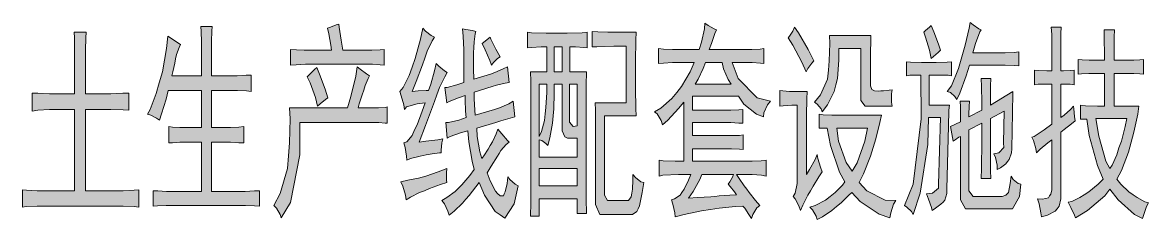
# Model space of a CAD drawing. Header units: millimetres. Extents: x 0 to 829, y 0 to 586.
# Drawn here: x 791.56 to 808.27, y 82.27 to 85.2 of the extents above; entities that cross this region are included whole.
import ezdxf

# ---------------------------------------------------------------- set-up
doc = ezdxf.new("R2010")
doc.units = ezdxf.units.MM

msp = doc.modelspace()

# ---------------------------------------------------------------- hatches: boundary and pattern name
h = msp.add_hatch(color=0)
h.dxf.hatch_style = 2
h.paths.add_polyline_path([(805.786778, 85.09), (805.765611, 85.061778), (805.702111, 84.888917), (805.663306, 84.751333), (806.072528, 84.751333), (806.139556, 84.751333), (806.273611, 84.754861), (806.344167, 84.761917), (806.344167, 84.553778), (806.273611, 84.560833), (806.139556, 84.567889), (806.072528, 84.567889), (805.610389, 84.567889), (805.564528, 84.409139), (805.469278, 84.151611), (805.423417, 84.056361), (805.395194, 84.098694), (805.328167, 84.158667), (805.282306, 84.176306), (805.342278, 84.260972), (805.448111, 84.5185), (805.4975, 84.687833), (805.546889, 84.860694), (805.606861, 85.114694), (805.620972, 85.199361), (805.666833, 85.164083), (805.7515, 85.107639)])
h = msp.add_hatch(color=0)
h.dxf.hatch_style = 2
h.paths.add_polyline_path([(792.335361, 84.141028), (792.335361, 84.67725), (792.335361, 84.786611), (792.331833, 84.973583), (792.328306, 85.054722), (792.504694, 85.054722), (792.501167, 84.973583), (792.497639, 84.786611), (792.497639, 84.67725), (792.497639, 84.141028), (792.776333, 84.141028), (792.871583, 84.141028), (793.0515, 84.148083), (793.139694, 84.151611), (793.139694, 83.897611), (793.055028, 83.904667), (792.875111, 83.908194), (792.776333, 83.908194), (792.497639, 83.908194), (792.497639, 82.701694), (792.966833, 82.701694), (793.055028, 82.701694), (793.217306, 82.70875), (793.287861, 82.715806), (793.287861, 82.458278), (793.217306, 82.465333), (793.055028, 82.472389), (792.966833, 82.472389), (791.87675, 82.472389), (791.777972, 82.472389), (791.619222, 82.465333), (791.562778, 82.458278), (791.562778, 82.715806), (791.62275, 82.70875), (791.7815, 82.701694), (791.87675, 82.701694), (792.335361, 82.701694), (792.335361, 83.908194), (792.053139, 83.908194), (791.961417, 83.908194), (791.788556, 83.897611), (791.707417, 83.8835), (791.707417, 84.151611), (791.788556, 84.148083), (791.961417, 84.141028), (792.053139, 84.141028)])
h = msp.add_hatch(color=0)
h.dxf.hatch_style = 2
h.paths.add_polyline_path([(793.90875, 84.871278), (793.887583, 84.828944), (793.848778, 84.723111), (793.834667, 84.659611), (793.820556, 84.596111), (793.792333, 84.469111), (793.778222, 84.409139), (794.215667, 84.409139), (794.215667, 84.836), (794.215667, 84.913611), (794.212139, 85.065306), (794.208611, 85.139389), (794.377944, 85.139389), (794.370889, 85.072361), (794.367361, 84.920667), (794.367361, 84.836), (794.367361, 84.409139), (794.691917, 84.409139), (794.748361, 84.409139), (794.882417, 84.416194), (794.952972, 84.419722), (794.952972, 84.176306), (794.885944, 84.183361), (794.751889, 84.190417), (794.691917, 84.190417), (794.367361, 84.190417), (794.367361, 83.640083), (794.596667, 83.640083), (794.646056, 83.640083), (794.769528, 83.647139), (794.843611, 83.654194), (794.843611, 83.410778), (794.773056, 83.414306), (794.649583, 83.421361), (794.596667, 83.421361), (794.367361, 83.421361), (794.367361, 82.691111), (794.808333, 82.691111), (794.864778, 82.691111), (795.002361, 82.698167), (795.076444, 82.701694), (795.076444, 82.472389), (795.005889, 82.475917), (794.868306, 82.482972), (794.808333, 82.482972), (793.753528, 82.482972), (793.693556, 82.482972), (793.566556, 82.475917), (793.499528, 82.472389), (793.499528, 82.701694), (793.570083, 82.698167), (793.697083, 82.691111), (793.753528, 82.691111), (794.215667, 82.691111), (794.215667, 83.421361), (793.944028, 83.421361), (793.894639, 83.421361), (793.788806, 83.414306), (793.732361, 83.410778), (793.732361, 83.654194), (793.788806, 83.647139), (793.894639, 83.640083), (793.944028, 83.640083), (794.215667, 83.640083), (794.215667, 84.190417), (793.725306, 84.190417), (793.693556, 84.059889), (793.626528, 83.841167), (793.594778, 83.749444), (793.552444, 83.781194), (793.467778, 83.823528), (793.418389, 83.837639), (793.457194, 83.908194), (793.545389, 84.144556), (793.59125, 84.303306), (793.637111, 84.465583), (793.700611, 84.811306), (793.71825, 84.99475)])
h = msp.add_hatch(color=0)
h.dxf.hatch_style = 2
h.paths.add_polyline_path([(796.254722, 85.174667), (796.261778, 85.132333), (796.29, 84.938306), (796.314694, 84.786611), (796.678056, 84.786611), (796.745083, 84.786611), (796.868556, 84.793667), (796.928528, 84.797194), (796.928528, 84.567889), (796.868556, 84.571417), (796.755667, 84.578472), (796.699222, 84.578472), (795.817278, 84.578472), (795.760833, 84.578472), (795.62325, 84.571417), (795.538583, 84.567889), (795.538583, 84.797194), (795.626778, 84.793667), (795.739667, 84.786611), (795.764361, 84.786611), (796.145361, 84.786611), (796.134778, 84.864222), (796.106556, 85.030028), (796.085389, 85.114694), (796.13125, 85.132333), (796.215917, 85.164083)])
h = msp.add_hatch(color=0)
h.dxf.hatch_style = 2
h.paths.add_polyline_path([(797.672889, 84.980639), (797.637611, 84.927722), (797.567056, 84.7725), (797.531778, 84.670194), (797.4965, 84.571417), (797.40125, 84.324472), (797.344806, 84.176306), (797.433, 84.183361), (797.552944, 84.190417), (797.584694, 84.190417), (797.619972, 84.282139), (797.676417, 84.483222), (797.701111, 84.592583), (797.739917, 84.55025), (797.821056, 84.483222), (797.863389, 84.458528), (797.828111, 84.395028), (797.7505, 84.23275), (797.711694, 84.126917), (797.676417, 84.024611), (797.542361, 83.671833), (797.447111, 83.421361), (797.545889, 83.435472), (797.722278, 83.456639), (797.796361, 83.47075), (797.785778, 83.410778), (797.775194, 83.304944), (797.775194, 83.262611), (797.7505, 83.262611), (797.637611, 83.2485), (797.549417, 83.234389), (797.461222, 83.21675), (797.320111, 83.177944), (797.263667, 83.15325), (797.260139, 83.213222), (797.238972, 83.34375), (797.221333, 83.410778), (797.263667, 83.428417), (797.344806, 83.523667), (797.380083, 83.604806), (797.418889, 83.682417), (797.492972, 83.8835), (797.535306, 84.006972), (797.415361, 83.992861), (797.260139, 83.947), (797.228389, 83.908194), (797.217806, 83.975222), (797.182528, 84.109278), (797.161361, 84.176306), (797.21075, 84.23275), (797.298944, 84.412667), (797.344806, 84.536139), (797.387139, 84.663139), (797.468278, 84.952417), (797.503556, 85.114694), (797.542361, 85.072361), (797.627028, 85.005333)])
h = msp.add_hatch(color=0)
h.dxf.hatch_style = 2
h.paths.add_polyline_path([(798.110333, 84.701944), (798.110333, 84.793667), (798.09975, 84.99475), (798.089167, 85.104111), (798.138556, 85.097056), (798.237333, 85.079417), (798.286722, 85.065306), (798.276139, 85.030028), (798.262028, 84.910083), (798.2585, 84.828944), (798.254972, 84.747806), (798.254972, 84.511444), (798.2585, 84.35975), (798.505444, 84.433833), (798.568944, 84.458528), (798.692417, 84.511444), (798.755917, 84.543194), (798.784139, 84.310361), (798.720639, 84.299778), (798.593639, 84.268028), (798.530139, 84.250389), (798.265556, 84.165722), (798.265556, 84.066944), (798.272611, 83.897611), (798.279667, 83.823528), (798.565417, 83.908194), (798.6395, 83.932889), (798.777083, 83.992861), (798.844111, 84.031667), (798.865278, 83.798833), (798.79825, 83.781194), (798.660667, 83.738861), (798.586583, 83.714167), (798.300833, 83.6295), (798.307889, 83.506028), (798.346694, 83.28025), (798.374917, 83.177944), (798.406667, 83.220278), (798.470167, 83.319056), (798.501917, 83.371972), (798.533667, 83.428417), (798.590111, 83.548361), (798.614806, 83.615389), (798.67125, 83.544833), (798.755917, 83.446056), (798.784139, 83.421361), (798.738278, 83.386083), (798.660667, 83.301417), (798.635972, 83.255556), (798.60775, 83.213222), (798.516028, 83.068583), (798.456056, 82.969806), (798.498389, 82.849861), (798.579528, 82.694639), (798.611278, 82.659361), (798.646556, 82.627611), (798.695944, 82.624083), (798.710056, 82.655833), (798.724167, 82.684056), (798.752389, 82.811056), (798.762972, 82.909833), (798.794722, 82.8675), (798.872333, 82.800472), (798.914667, 82.775778), (798.854694, 82.507667), (798.717111, 82.292472), (798.646556, 82.341861), (798.572472, 82.394778), (798.41725, 82.634667), (798.339639, 82.825167), (798.286722, 82.758139), (798.187944, 82.631139), (798.138556, 82.574694), (798.089167, 82.51825), (797.965694, 82.398306), (797.891611, 82.338333), (797.873972, 82.398306), (797.821056, 82.507667), (797.78225, 82.557056), (797.856333, 82.599389), (797.979806, 82.691111), (798.032722, 82.7405), (798.082111, 82.789889), (798.198528, 82.927472), (798.265556, 83.019194), (798.233806, 83.142667), (798.184417, 83.428417), (798.170306, 83.590694), (798.060944, 83.562472), (797.905722, 83.506028), (797.863389, 83.481333), (797.842222, 83.714167), (797.884556, 83.714167), (798.03625, 83.749444), (798.142083, 83.78825), (798.135028, 83.8835), (798.127972, 84.049306), (798.127972, 84.116333), (798.029194, 84.081056), (797.891611, 84.024611), (797.856333, 84.006972), (797.828111, 84.236278), (797.863389, 84.236278), (798.0045, 84.275083), (798.110333, 84.310361)])
h = msp.add_hatch(color=0)
h.paths.add_polyline_path([(799.341528, 84.469111), (799.341528, 84.836), (799.256861, 84.836), (799.112222, 84.828944), (799.055778, 84.821889), (799.055778, 85.054722), (799.11575, 85.047667), (799.330944, 85.040611), (799.486167, 85.040611), (799.641389, 85.040611), (799.867167, 85.047667), (799.937722, 85.054722), (799.937722, 84.821889), (799.891861, 84.828944), (799.764861, 84.836), (799.683722, 84.836), (799.683722, 84.469111), (799.930667, 84.469111), (799.927139, 84.268028), (799.923611, 83.749444), (799.923611, 83.435472), (799.923611, 83.117972), (799.927139, 82.58175), (799.930667, 82.363028), (799.793083, 82.363028), (799.793083, 82.58175), (799.228639, 82.58175), (799.228639, 82.324222), (799.098111, 82.324222), (799.101639, 82.521778), (799.105167, 83.079167), (799.105167, 83.446056), (799.105167, 83.816472), (799.101639, 84.328), (799.098111, 84.469111)])
h.paths.add_polyline_path([(799.228639, 83.202639), (799.793083, 83.202639), (799.793083, 83.481333), (799.648444, 83.481333), (799.606111, 83.5025), (799.567306, 83.590694), (799.567306, 83.664778), (799.567306, 84.285667), (799.450889, 84.285667), (799.450889, 84.151611), (799.443833, 83.91525), (799.43325, 83.812944), (799.426194, 83.707111), (799.387389, 83.488389), (799.355639, 83.371972), (799.327417, 83.403722), (799.267444, 83.446056), (799.228639, 83.456639)])
h.paths.add_polyline_path([(799.793083, 82.775778), (799.793083, 83.033306), (799.228639, 83.033306), (799.228639, 82.775778)])
h.paths.add_polyline_path([(799.676667, 83.798833), (799.676667, 83.721222), (799.733111, 83.654194), (799.793083, 83.664778), (799.793083, 84.285667), (799.676667, 84.285667)])
h.paths.add_polyline_path([(799.228639, 83.506028), (799.263917, 83.580111), (799.30625, 83.745917), (799.316833, 83.841167), (799.327417, 83.936417), (799.341528, 84.158667), (799.341528, 84.285667), (799.228639, 84.285667)])
h.paths.add_polyline_path([(799.567306, 84.469111), (799.567306, 84.836), (799.450889, 84.836), (799.450889, 84.469111)])
h = msp.add_hatch(color=0)
h.dxf.hatch_style = 2
h.paths.add_polyline_path([(800.011806, 85.065306), (800.1, 85.061778), (800.244639, 85.054722), (800.304611, 85.054722), (800.664444, 85.054722), (800.660917, 84.938306), (800.657389, 84.620806), (800.657389, 84.419722), (800.657389, 84.225694), (800.660917, 83.922306), (800.664444, 83.812944), (800.19525, 83.812944), (800.19525, 82.715806), (800.19525, 82.634667), (800.241111, 82.557056), (800.2905, 82.557056), (800.523333, 82.557056), (800.555083, 82.557056), (800.590361, 82.609972), (800.600944, 82.666417), (800.611528, 82.722861), (800.618583, 82.860444), (800.618583, 82.945111), (800.657389, 82.89925), (800.735, 82.83575), (800.780861, 82.825167), (800.756167, 82.673472), (800.713833, 82.475917), (800.696194, 82.433583), (800.678556, 82.39125), (800.611528, 82.348917), (800.562139, 82.348917), (800.19525, 82.348917), (800.128222, 82.348917), (800.064722, 82.497083), (800.064722, 82.641722), (800.064722, 83.615389), (800.064722, 83.703583), (800.061194, 83.897611), (800.057667, 84.006972), (800.516278, 84.006972), (800.516278, 84.846583), (800.332833, 84.846583), (800.082361, 84.839528), (800.011806, 84.836)])
h = msp.add_hatch(color=0)
h.paths.add_polyline_path([(801.860361, 85.09), (801.835667, 85.037083), (801.78275, 84.888917), (801.751, 84.797194), (802.315444, 84.797194), (802.382472, 84.797194), (802.505944, 84.80425), (802.562389, 84.811306), (802.562389, 84.592583), (802.509472, 84.596111), (802.386, 84.603167), (802.315444, 84.603167), (802.089667, 84.603167), (802.181389, 84.366806), (802.463611, 84.081056), (802.657639, 84.031667), (802.615306, 83.975222), (802.562389, 83.858806), (802.555333, 83.798833), (802.453028, 83.837639), (802.266056, 83.989333), (802.184917, 84.10575), (801.504056, 84.10575), (801.504056, 83.897611), (802.008528, 83.897611), (802.072028, 83.897611), (802.191972, 83.904667), (802.248417, 83.908194), (802.248417, 83.703583), (802.191972, 83.707111), (802.072028, 83.714167), (802.008528, 83.714167), (801.504056, 83.714167), (801.504056, 83.520139), (802.022639, 83.520139), (802.082611, 83.520139), (802.199028, 83.523667), (802.255472, 83.530722), (802.255472, 83.312), (802.199028, 83.319056), (802.082611, 83.322583), (802.022639, 83.322583), (801.504056, 83.322583), (801.504056, 83.142667), (802.3225, 83.142667), (802.386, 83.142667), (802.520056, 83.146194), (802.594139, 83.15325), (802.594139, 82.920417), (802.523583, 82.934528), (802.389528, 82.945111), (802.3225, 82.945111), (802.153167, 82.945111), (802.1955, 82.885139), (802.269583, 82.775778), (802.308389, 82.726389), (802.343667, 82.677), (802.438917, 82.557056), (802.498889, 82.482972), (802.456556, 82.447694), (802.396583, 82.348917), (802.375417, 82.288944), (802.340139, 82.348917), (802.280167, 82.440639), (802.248417, 82.472389), (802.139056, 82.465333), (801.899167, 82.440639), (801.768639, 82.423), (801.634583, 82.405361), (801.377056, 82.348917), (801.246528, 82.313639), (801.239472, 82.373611), (801.21125, 82.500611), (801.190083, 82.567639), (801.235944, 82.58175), (801.317083, 82.634667), (801.345306, 82.677), (801.377056, 82.722861), (801.440556, 82.856917), (801.475833, 82.945111), (801.295917, 82.945111), (801.063083, 82.934528), (801.006639, 82.920417), (801.006639, 83.15325), (801.066611, 83.146194), (801.246528, 83.142667), (801.373528, 83.142667), (801.373528, 84.017556), (801.295917, 83.922306), (801.137167, 83.749444), (801.059556, 83.678889), (801.034861, 83.745917), (800.978417, 83.841167), (800.939611, 83.872917), (801.031333, 83.925833), (801.193611, 84.070472), (801.267694, 84.158667), (801.33825, 84.246861), (801.468778, 84.469111), (801.525222, 84.603167), (801.271222, 84.603167), (801.207722, 84.603167), (801.073667, 84.596111), (800.999583, 84.592583), (800.999583, 84.811306), (801.073667, 84.80425), (801.207722, 84.797194), (801.271222, 84.797194), (801.599306, 84.797194), (801.634583, 84.906556), (801.680444, 85.104111), (801.6875, 85.188778), (801.736889, 85.157028), (801.825083, 85.107639)])
h.paths.add_polyline_path([(801.444083, 82.592333), (801.578139, 82.599389), (801.772167, 82.609972), (801.832139, 82.617028), (801.895639, 82.624083), (802.054389, 82.634667), (802.153167, 82.641722), (802.124944, 82.684056), (802.061444, 82.765194), (802.029694, 82.800472), (802.054389, 82.832222), (802.096722, 82.902778), (802.110833, 82.945111), (801.641639, 82.945111), (801.609889, 82.8675), (801.511111, 82.691111)])
h.paths.add_polyline_path([(802.075556, 84.285667), (802.029694, 84.352694), (801.962667, 84.511444), (801.9415, 84.603167), (801.694556, 84.603167), (801.659278, 84.5185), (801.585194, 84.35975), (801.539333, 84.285667)])
h = msp.add_hatch(color=0)
h.dxf.hatch_style = 2
h.paths.add_polyline_path([(803.017472, 85.128806), (803.073917, 85.047667), (803.218556, 84.797194), (803.303222, 84.627861), (803.271472, 84.596111), (803.215028, 84.5185), (803.186806, 84.469111), (803.123306, 84.610222), (802.992778, 84.860694), (802.922222, 84.970056), (802.943389, 84.99475), (802.992778, 85.072361)])
h = msp.add_hatch(color=0)
h.dxf.hatch_style = 2
h.paths.add_polyline_path([(805.042417, 85.1535), (805.081222, 85.061778), (805.151778, 84.878333), (805.18, 84.786611), (805.14825, 84.754861), (805.077694, 84.694889), (805.042417, 84.663139), (805.017722, 84.786611), (804.961278, 84.980639), (804.933056, 85.054722), (804.961278, 85.079417), (805.017722, 85.128806)])
h = msp.add_hatch(color=0)
h.dxf.hatch_style = 2
h.paths.add_polyline_path([(807.155556, 83.957583), (807.159083, 83.91525), (807.169667, 83.805889), (807.176722, 83.738861), (807.123806, 83.696528), (807.017972, 83.611861), (806.965056, 83.569528), (806.965056, 82.655833), (806.968583, 82.58175), (806.943889, 82.472389), (806.912139, 82.433583), (806.883917, 82.398306), (806.7675, 82.338333), (806.679306, 82.313639), (806.67225, 82.373611), (806.644028, 82.507667), (806.619333, 82.58175), (806.693417, 82.574694), (806.785139, 82.595861), (806.79925, 82.624083), (806.816889, 82.652306), (806.834528, 82.715806), (806.834528, 82.751083), (806.834528, 83.456639), (806.774556, 83.414306), (806.661667, 83.319056), (806.605222, 83.262611), (806.594639, 83.329639), (806.559361, 83.446056), (806.534667, 83.495444), (806.569944, 83.506028), (806.718111, 83.604806), (806.834528, 83.689472), (806.834528, 84.285667), (806.756917, 84.285667), (806.629917, 84.282139), (806.577, 84.275083), (806.577, 84.493806), (806.629917, 84.48675), (806.756917, 84.483222), (806.834528, 84.483222), (806.834528, 84.701944), (806.831, 85.022972), (806.823944, 85.128806), (806.972111, 85.128806), (806.968583, 85.037083), (806.965056, 84.712528), (806.965056, 84.483222), (807.003861, 84.483222), (807.102639, 84.48675), (807.162611, 84.493806), (807.162611, 84.275083), (807.102639, 84.282139), (807.003861, 84.285667), (806.965056, 84.285667), (806.965056, 83.78825), (807.014444, 83.823528), (807.109694, 83.908194)])
h = msp.add_hatch(color=0)
h.paths.add_polyline_path([(807.257861, 83.971694), (807.331944, 83.964639), (807.511861, 83.957583), (807.614167, 83.957583), (807.614167, 84.444417), (807.448361, 84.444417), (807.381333, 84.444417), (807.271972, 84.437361), (807.226111, 84.433833), (807.226111, 84.652556), (807.282556, 84.6455), (807.384861, 84.638444), (807.430722, 84.638444), (807.614167, 84.638444), (807.614167, 84.730167), (807.610639, 84.955944), (807.607111, 85.09), (807.762333, 85.09), (807.758806, 84.980639), (807.755278, 84.754861), (807.755278, 84.638444), (808.009278, 84.638444), (808.051611, 84.638444), (808.139806, 84.6455), (808.192722, 84.652556), (808.192722, 84.433833), (808.139806, 84.437361), (808.051611, 84.444417), (808.009278, 84.444417), (807.755278, 84.444417), (807.755278, 83.957583), (808.125694, 83.957583), (808.108056, 83.837639), (808.051611, 83.569528), (808.009278, 83.421361), (807.970472, 83.276722), (807.864639, 83.001556), (807.797611, 82.874556), (807.857583, 82.800472), (807.977528, 82.684056), (808.0375, 82.641722), (808.101, 82.599389), (808.213889, 82.539417), (808.266806, 82.521778), (808.238583, 82.465333), (808.19625, 82.348917), (808.178611, 82.288944), (808.058667, 82.348917), (807.81525, 82.567639), (807.695306, 82.726389), (807.617694, 82.624083), (807.363694, 82.408889), (807.183778, 82.299528), (807.169667, 82.338333), (807.113222, 82.45475), (807.074417, 82.532361), (807.127333, 82.542944), (807.250806, 82.599389), (807.314306, 82.641722), (807.381333, 82.684056), (807.518917, 82.800472), (807.593, 82.874556), (807.508333, 83.075639), (807.388389, 83.520139), (807.353111, 83.763556), (807.257861, 83.763556)])
h.paths.add_polyline_path([(807.483639, 83.774139), (807.5295, 83.513083), (807.635333, 83.142667), (807.695306, 83.033306), (807.727056, 83.079167), (807.797611, 83.234389), (807.829361, 83.336694), (807.864639, 83.439), (807.921083, 83.657722), (807.945778, 83.774139)])
h = msp.add_hatch(color=0)
h.dxf.hatch_style = 2
h.paths.add_polyline_path([(798.519556, 84.567889), (798.494861, 84.634917), (798.427833, 84.793667), (798.381972, 84.885389), (798.498389, 84.980639), (798.5125, 84.952417), (798.586583, 84.80425), (798.646556, 84.687833), (798.60775, 84.663139), (798.547778, 84.603167)])
h = msp.add_hatch(color=0)
h.dxf.hatch_style = 2
h.paths.add_polyline_path([(804.128722, 83.957583), (804.065222, 83.957583), (804.001722, 84.04225), (803.998194, 84.126917), (803.998194, 84.811306), (803.673639, 84.811306), (803.673639, 84.638444), (803.652472, 84.370333), (803.627778, 84.275083), (803.603083, 84.176306), (803.504306, 83.975222), (803.426694, 83.872917), (803.412583, 83.91525), (803.352611, 83.989333), (803.310278, 84.017556), (803.402, 84.123389), (803.504306, 84.35975), (803.518417, 84.493806), (803.529, 84.627861), (803.539583, 84.885389), (803.536056, 85.005333), (804.149889, 85.005333), (804.146361, 84.93125), (804.142833, 84.751333), (804.142833, 84.638444), (804.142833, 84.310361), (804.142833, 84.260972), (804.164, 84.204528), (804.181639, 84.193944), (804.202806, 84.186889), (804.25925, 84.179833), (804.294528, 84.183361), (804.333333, 84.186889), (804.418, 84.193944), (804.463861, 84.201), (804.456806, 84.141028), (804.456806, 84.017556), (804.463861, 83.957583)])
h = msp.add_hatch(color=0)
h.dxf.hatch_style = 2
h.paths.add_polyline_path([(796.709806, 84.409139), (796.688639, 84.370333), (796.646306, 84.2645), (796.625139, 84.193944), (796.600444, 84.126917), (796.558111, 83.992861), (796.540472, 83.932889), (796.76625, 83.932889), (796.843861, 83.932889), (796.946167, 83.939944), (796.970861, 83.947), (796.970861, 83.703583), (796.942639, 83.707111), (796.847389, 83.714167), (796.780361, 83.714167), (795.676167, 83.714167), (795.676167, 83.234389), (795.538583, 82.525306), (795.401, 82.299528), (795.383361, 82.348917), (795.330444, 82.440639), (795.291639, 82.482972), (795.383361, 82.659361), (795.49625, 83.029778), (795.510361, 83.220278), (795.524472, 83.414306), (795.531528, 83.770611), (795.524472, 83.932889), (796.38525, 83.932889), (796.434639, 84.098694), (796.505194, 84.402083), (796.526361, 84.543194), (796.572222, 84.504389), (796.663944, 84.437361)])
h = msp.add_hatch(color=0)
h.dxf.hatch_style = 2
h.paths.add_polyline_path([(795.926639, 84.529083), (795.968972, 84.433833), (796.053639, 84.208056), (796.092444, 84.081056), (796.057167, 84.056361), (795.979556, 83.992861), (795.94075, 83.957583), (795.909, 84.084583), (795.831389, 84.303306), (795.785528, 84.395028), (795.824333, 84.433833), (795.894889, 84.500861)])
h = msp.add_hatch(color=0)
h.dxf.hatch_style = 2
h.paths.add_polyline_path([(805.342278, 84.409139), (805.292889, 84.416194), (805.197639, 84.419722), (805.151778, 84.419722), (805.014194, 84.419722), (805.014194, 83.971694), (805.314056, 83.971694), (805.307, 83.897611), (805.299944, 83.654194), (805.296417, 83.481333), (805.27525, 82.726389), (805.27525, 82.659361), (805.247028, 82.564111), (805.218806, 82.532361), (805.187056, 82.500611), (805.109444, 82.440639), (805.056528, 82.408889), (805.045944, 82.45475), (805.003611, 82.574694), (804.975389, 82.655833), (805.063583, 82.666417), (805.151778, 82.7405), (805.151778, 82.800472), (805.18, 83.78825), (805.003611, 83.78825), (804.993028, 83.386083), (804.880139, 82.666417), (804.777833, 82.348917), (804.749611, 82.39125), (804.682583, 82.458278), (804.647306, 82.482972), (804.774306, 82.800472), (804.89425, 83.770611), (804.887194, 84.419722), (804.83075, 84.419722), (804.724917, 84.416194), (804.675528, 84.409139), (804.675528, 84.617278), (804.7355, 84.610222), (804.897778, 84.603167), (805.003611, 84.603167), (805.1165, 84.603167), (805.282306, 84.610222), (805.342278, 84.617278)])
h = msp.add_hatch(color=0)
h.dxf.hatch_style = 2
h.paths.add_polyline_path([(805.479861, 83.72475), (805.479861, 83.791778), (805.476333, 83.947), (805.472806, 84.031667), (805.610389, 84.031667), (805.606861, 83.950528), (805.603333, 83.837639), (805.603333, 83.798833), (805.793833, 83.897611), (805.793833, 84.014028), (805.790306, 84.250389), (805.786778, 84.370333), (805.927889, 84.370333), (805.924361, 84.260972), (805.920833, 84.059889), (805.920833, 83.971694), (806.255972, 84.176306), (806.252444, 84.084583), (806.248917, 83.925833), (806.248917, 83.858806), (806.241861, 83.322583), (806.234806, 83.262611), (806.199528, 83.167361), (806.174833, 83.135611), (806.150139, 83.100333), (806.072528, 83.043889), (806.023139, 83.019194), (806.023139, 83.079167), (805.994917, 83.195583), (805.970222, 83.252028), (806.047833, 83.262611), (806.121917, 83.34375), (806.114861, 83.410778), (806.125444, 83.8835), (805.920833, 83.774139), (805.920833, 83.446056), (805.924361, 83.001556), (805.927889, 82.885139), (805.786778, 82.885139), (805.790306, 83.033306), (805.793833, 83.439), (805.793833, 83.703583), (805.603333, 83.604806), (805.603333, 82.775778), (805.603333, 82.698167), (805.666833, 82.617028), (805.730333, 82.617028), (806.065472, 82.617028), (806.097222, 82.617028), (806.150139, 82.634667), (806.171306, 82.655833), (806.192472, 82.673472), (806.217167, 82.807528), (806.22775, 82.920417), (806.2595, 82.8675), (806.333583, 82.807528), (806.372389, 82.800472), (806.35475, 82.617028), (806.248917, 82.433583), (806.160722, 82.433583), (805.628028, 82.433583), (805.553944, 82.433583), (805.479861, 82.567639), (805.479861, 82.701694), (805.479861, 83.506028), (805.455167, 83.495444), (805.398722, 83.456639), (805.3705, 83.435472), (805.328167, 83.654194)])
h = msp.add_hatch(color=0)
h.dxf.hatch_style = 2
h.paths.add_polyline_path([(803.200917, 84.176306), (803.197389, 84.066944), (803.193861, 83.823528), (803.193861, 83.689472), (803.193861, 82.945111), (803.239722, 83.019194), (803.320861, 83.167361), (803.352611, 83.237917), (803.363194, 83.177944), (803.402, 83.050944), (803.426694, 82.983917), (803.377306, 82.909833), (803.292639, 82.768722), (803.250306, 82.701694), (803.2115, 82.634667), (803.137417, 82.490028), (803.105667, 82.408889), (803.077444, 82.475917), (803.024528, 82.58175), (802.996306, 82.617028), (803.024528, 82.666417), (803.05275, 82.807528), (803.05275, 82.89925), (803.05275, 83.971694), (802.975139, 83.971694), (802.848139, 83.964639), (802.79875, 83.957583), (802.79875, 84.190417), (802.844611, 84.183361), (802.943389, 84.176306), (802.996306, 84.176306)])
h = msp.add_hatch(color=0)
h.paths.add_polyline_path([(803.380833, 83.837639), (803.440806, 83.830583), (803.571333, 83.823528), (803.645417, 83.823528), (804.305111, 83.823528), (804.280417, 83.714167), (804.220444, 83.474278), (804.181639, 83.34375), (804.142833, 83.213222), (804.040528, 82.952167), (803.9735, 82.825167), (804.089917, 82.698167), (804.361556, 82.564111), (804.516778, 82.557056), (804.485028, 82.500611), (804.442694, 82.373611), (804.428583, 82.299528), (804.269833, 82.355972), (803.987611, 82.542944), (803.864139, 82.677), (803.818278, 82.631139), (803.705389, 82.521778), (803.638361, 82.465333), (803.571333, 82.408889), (803.430222, 82.313639), (803.352611, 82.274833), (803.3385, 82.324222), (803.282056, 82.415944), (803.24325, 82.458278), (803.324389, 82.482972), (803.476083, 82.564111), (803.546639, 82.617028), (803.617194, 82.673472), (803.726556, 82.782833), (803.761833, 82.83575), (803.680694, 82.976861), (803.550167, 83.371972), (803.500778, 83.6295), (803.380833, 83.6295)])
h.paths.add_polyline_path([(803.871194, 82.9945), (803.945278, 83.117972), (804.058167, 83.435472), (804.1005, 83.6295), (803.645417, 83.6295), (803.670111, 83.439), (803.783, 83.1215)])
h = msp.add_hatch(color=0)
h.dxf.hatch_style = 2
h.paths.add_polyline_path([(797.856333, 83.033306), (797.852806, 82.966278), (797.852806, 82.860444), (797.856333, 82.825167), (797.764611, 82.793417), (797.598806, 82.733444), (797.52825, 82.701694), (797.454167, 82.673472), (797.320111, 82.606444), (797.256611, 82.567639), (797.246028, 82.634667), (797.203694, 82.768722), (797.175472, 82.83575), (797.277778, 82.856917), (797.436528, 82.888667), (797.489444, 82.902778), (797.545889, 82.920417), (797.729333, 82.983917)])

# ---------------------------------------------------------------- linework, layer by layer
at = {"color": 0, "lineweight": 0}
for points in [[(805.786778, 85.09), (805.765611, 85.061778), (805.702111, 84.888917), (805.663306, 84.751333), (806.072528, 84.751333), (806.139556, 84.751333), (806.273611, 84.754861), (806.344167, 84.761917), (806.344167, 84.553778), (806.273611, 84.560833), (806.139556, 84.567889), (806.072528, 84.567889), (805.610389, 84.567889), (805.564528, 84.409139), (805.469278, 84.151611), (805.423417, 84.056361), (805.395194, 84.098694), (805.328167, 84.158667), (805.282306, 84.176306), (805.342278, 84.260972), (805.448111, 84.5185), (805.4975, 84.687833), (805.546889, 84.860694), (805.606861, 85.114694), (805.620972, 85.199361), (805.666833, 85.164083), (805.7515, 85.107639)], [(792.335361, 84.141028), (792.335361, 84.67725), (792.335361, 84.786611), (792.331833, 84.973583), (792.328306, 85.054722), (792.504694, 85.054722), (792.501167, 84.973583), (792.497639, 84.786611), (792.497639, 84.67725), (792.497639, 84.141028), (792.776333, 84.141028), (792.871583, 84.141028), (793.0515, 84.148083), (793.139694, 84.151611), (793.139694, 83.897611), (793.055028, 83.904667), (792.875111, 83.908194), (792.776333, 83.908194), (792.497639, 83.908194), (792.497639, 82.701694), (792.966833, 82.701694), (793.055028, 82.701694), (793.217306, 82.70875), (793.287861, 82.715806), (793.287861, 82.458278), (793.217306, 82.465333), (793.055028, 82.472389), (792.966833, 82.472389), (791.87675, 82.472389), (791.777972, 82.472389), (791.619222, 82.465333), (791.562778, 82.458278), (791.562778, 82.715806), (791.62275, 82.70875), (791.7815, 82.701694), (791.87675, 82.701694), (792.335361, 82.701694), (792.335361, 83.908194), (792.053139, 83.908194), (791.961417, 83.908194), (791.788556, 83.897611), (791.707417, 83.8835), (791.707417, 84.151611), (791.788556, 84.148083), (791.961417, 84.141028), (792.053139, 84.141028)], [(793.90875, 84.871278), (793.887583, 84.828944), (793.848778, 84.723111), (793.834667, 84.659611), (793.820556, 84.596111), (793.792333, 84.469111), (793.778222, 84.409139), (794.215667, 84.409139), (794.215667, 84.836), (794.215667, 84.913611), (794.212139, 85.065306), (794.208611, 85.139389), (794.377944, 85.139389), (794.370889, 85.072361), (794.367361, 84.920667), (794.367361, 84.836), (794.367361, 84.409139), (794.691917, 84.409139), (794.748361, 84.409139), (794.882417, 84.416194), (794.952972, 84.419722), (794.952972, 84.176306), (794.885944, 84.183361), (794.751889, 84.190417), (794.691917, 84.190417), (794.367361, 84.190417), (794.367361, 83.640083), (794.596667, 83.640083), (794.646056, 83.640083), (794.769528, 83.647139), (794.843611, 83.654194), (794.843611, 83.410778), (794.773056, 83.414306), (794.649583, 83.421361), (794.596667, 83.421361), (794.367361, 83.421361), (794.367361, 82.691111), (794.808333, 82.691111), (794.864778, 82.691111), (795.002361, 82.698167), (795.076444, 82.701694), (795.076444, 82.472389), (795.005889, 82.475917), (794.868306, 82.482972), (794.808333, 82.482972), (793.753528, 82.482972), (793.693556, 82.482972), (793.566556, 82.475917), (793.499528, 82.472389), (793.499528, 82.701694), (793.570083, 82.698167), (793.697083, 82.691111), (793.753528, 82.691111), (794.215667, 82.691111), (794.215667, 83.421361), (793.944028, 83.421361), (793.894639, 83.421361), (793.788806, 83.414306), (793.732361, 83.410778), (793.732361, 83.654194), (793.788806, 83.647139), (793.894639, 83.640083), (793.944028, 83.640083), (794.215667, 83.640083), (794.215667, 84.190417), (793.725306, 84.190417), (793.693556, 84.059889), (793.626528, 83.841167), (793.594778, 83.749444), (793.552444, 83.781194), (793.467778, 83.823528), (793.418389, 83.837639), (793.457194, 83.908194), (793.545389, 84.144556), (793.59125, 84.303306), (793.637111, 84.465583), (793.700611, 84.811306), (793.71825, 84.99475)], [(796.254722, 85.174667), (796.261778, 85.132333), (796.29, 84.938306), (796.314694, 84.786611), (796.678056, 84.786611), (796.745083, 84.786611), (796.868556, 84.793667), (796.928528, 84.797194), (796.928528, 84.567889), (796.868556, 84.571417), (796.755667, 84.578472), (796.699222, 84.578472), (795.817278, 84.578472), (795.760833, 84.578472), (795.62325, 84.571417), (795.538583, 84.567889), (795.538583, 84.797194), (795.626778, 84.793667), (795.739667, 84.786611), (795.764361, 84.786611), (796.145361, 84.786611), (796.134778, 84.864222), (796.106556, 85.030028), (796.085389, 85.114694), (796.13125, 85.132333), (796.215917, 85.164083)], [(797.672889, 84.980639), (797.637611, 84.927722), (797.567056, 84.7725), (797.531778, 84.670194), (797.4965, 84.571417), (797.40125, 84.324472), (797.344806, 84.176306), (797.433, 84.183361), (797.552944, 84.190417), (797.584694, 84.190417), (797.619972, 84.282139), (797.676417, 84.483222), (797.701111, 84.592583), (797.739917, 84.55025), (797.821056, 84.483222), (797.863389, 84.458528), (797.828111, 84.395028), (797.7505, 84.23275), (797.711694, 84.126917), (797.676417, 84.024611), (797.542361, 83.671833), (797.447111, 83.421361), (797.545889, 83.435472), (797.722278, 83.456639), (797.796361, 83.47075), (797.785778, 83.410778), (797.775194, 83.304944), (797.775194, 83.262611), (797.7505, 83.262611), (797.637611, 83.2485), (797.549417, 83.234389), (797.461222, 83.21675), (797.320111, 83.177944), (797.263667, 83.15325), (797.260139, 83.213222), (797.238972, 83.34375), (797.221333, 83.410778), (797.263667, 83.428417), (797.344806, 83.523667), (797.380083, 83.604806), (797.418889, 83.682417), (797.492972, 83.8835), (797.535306, 84.006972), (797.415361, 83.992861), (797.260139, 83.947), (797.228389, 83.908194), (797.217806, 83.975222), (797.182528, 84.109278), (797.161361, 84.176306), (797.21075, 84.23275), (797.298944, 84.412667), (797.344806, 84.536139), (797.387139, 84.663139), (797.468278, 84.952417), (797.503556, 85.114694), (797.542361, 85.072361), (797.627028, 85.005333)], [(798.110333, 84.701944), (798.110333, 84.793667), (798.09975, 84.99475), (798.089167, 85.104111), (798.138556, 85.097056), (798.237333, 85.079417), (798.286722, 85.065306), (798.276139, 85.030028), (798.262028, 84.910083), (798.2585, 84.828944), (798.254972, 84.747806), (798.254972, 84.511444), (798.2585, 84.35975), (798.505444, 84.433833), (798.568944, 84.458528), (798.692417, 84.511444), (798.755917, 84.543194), (798.784139, 84.310361), (798.720639, 84.299778), (798.593639, 84.268028), (798.530139, 84.250389), (798.265556, 84.165722), (798.265556, 84.066944), (798.272611, 83.897611), (798.279667, 83.823528), (798.565417, 83.908194), (798.6395, 83.932889), (798.777083, 83.992861), (798.844111, 84.031667), (798.865278, 83.798833), (798.79825, 83.781194), (798.660667, 83.738861), (798.586583, 83.714167), (798.300833, 83.6295), (798.307889, 83.506028), (798.346694, 83.28025), (798.374917, 83.177944), (798.406667, 83.220278), (798.470167, 83.319056), (798.501917, 83.371972), (798.533667, 83.428417), (798.590111, 83.548361), (798.614806, 83.615389), (798.67125, 83.544833), (798.755917, 83.446056), (798.784139, 83.421361), (798.738278, 83.386083), (798.660667, 83.301417), (798.635972, 83.255556), (798.60775, 83.213222), (798.516028, 83.068583), (798.456056, 82.969806), (798.498389, 82.849861), (798.579528, 82.694639), (798.611278, 82.659361), (798.646556, 82.627611), (798.695944, 82.624083), (798.710056, 82.655833), (798.724167, 82.684056), (798.752389, 82.811056), (798.762972, 82.909833), (798.794722, 82.8675), (798.872333, 82.800472), (798.914667, 82.775778), (798.854694, 82.507667), (798.717111, 82.292472), (798.646556, 82.341861), (798.572472, 82.394778), (798.41725, 82.634667), (798.339639, 82.825167), (798.286722, 82.758139), (798.187944, 82.631139), (798.138556, 82.574694), (798.089167, 82.51825), (797.965694, 82.398306), (797.891611, 82.338333), (797.873972, 82.398306), (797.821056, 82.507667), (797.78225, 82.557056), (797.856333, 82.599389), (797.979806, 82.691111), (798.032722, 82.7405), (798.082111, 82.789889), (798.198528, 82.927472), (798.265556, 83.019194), (798.233806, 83.142667), (798.184417, 83.428417), (798.170306, 83.590694), (798.060944, 83.562472), (797.905722, 83.506028), (797.863389, 83.481333), (797.842222, 83.714167), (797.884556, 83.714167), (798.03625, 83.749444), (798.142083, 83.78825), (798.135028, 83.8835), (798.127972, 84.049306), (798.127972, 84.116333), (798.029194, 84.081056), (797.891611, 84.024611), (797.856333, 84.006972), (797.828111, 84.236278), (797.863389, 84.236278), (798.0045, 84.275083), (798.110333, 84.310361)], [(799.341528, 84.469111), (799.341528, 84.836), (799.256861, 84.836), (799.112222, 84.828944), (799.055778, 84.821889), (799.055778, 85.054722), (799.11575, 85.047667), (799.330944, 85.040611), (799.486167, 85.040611), (799.641389, 85.040611), (799.867167, 85.047667), (799.937722, 85.054722), (799.937722, 84.821889), (799.891861, 84.828944), (799.764861, 84.836), (799.683722, 84.836), (799.683722, 84.469111), (799.930667, 84.469111), (799.927139, 84.268028), (799.923611, 83.749444), (799.923611, 83.435472), (799.923611, 83.117972), (799.927139, 82.58175), (799.930667, 82.363028), (799.793083, 82.363028), (799.793083, 82.58175), (799.228639, 82.58175), (799.228639, 82.324222), (799.098111, 82.324222), (799.101639, 82.521778), (799.105167, 83.079167), (799.105167, 83.446056), (799.105167, 83.816472), (799.101639, 84.328), (799.098111, 84.469111)], [(800.011806, 85.065306), (800.1, 85.061778), (800.244639, 85.054722), (800.304611, 85.054722), (800.664444, 85.054722), (800.660917, 84.938306), (800.657389, 84.620806), (800.657389, 84.419722), (800.657389, 84.225694), (800.660917, 83.922306), (800.664444, 83.812944), (800.19525, 83.812944), (800.19525, 82.715806), (800.19525, 82.634667), (800.241111, 82.557056), (800.2905, 82.557056), (800.523333, 82.557056), (800.555083, 82.557056), (800.590361, 82.609972), (800.600944, 82.666417), (800.611528, 82.722861), (800.618583, 82.860444), (800.618583, 82.945111), (800.657389, 82.89925), (800.735, 82.83575), (800.780861, 82.825167), (800.756167, 82.673472), (800.713833, 82.475917), (800.696194, 82.433583), (800.678556, 82.39125), (800.611528, 82.348917), (800.562139, 82.348917), (800.19525, 82.348917), (800.128222, 82.348917), (800.064722, 82.497083), (800.064722, 82.641722), (800.064722, 83.615389), (800.064722, 83.703583), (800.061194, 83.897611), (800.057667, 84.006972), (800.516278, 84.006972), (800.516278, 84.846583), (800.332833, 84.846583), (800.082361, 84.839528), (800.011806, 84.836)], [(801.860361, 85.09), (801.835667, 85.037083), (801.78275, 84.888917), (801.751, 84.797194), (802.315444, 84.797194), (802.382472, 84.797194), (802.505944, 84.80425), (802.562389, 84.811306), (802.562389, 84.592583), (802.509472, 84.596111), (802.386, 84.603167), (802.315444, 84.603167), (802.089667, 84.603167), (802.181389, 84.366806), (802.463611, 84.081056), (802.657639, 84.031667), (802.615306, 83.975222), (802.562389, 83.858806), (802.555333, 83.798833), (802.453028, 83.837639), (802.266056, 83.989333), (802.184917, 84.10575), (801.504056, 84.10575), (801.504056, 83.897611), (802.008528, 83.897611), (802.072028, 83.897611), (802.191972, 83.904667), (802.248417, 83.908194), (802.248417, 83.703583), (802.191972, 83.707111), (802.072028, 83.714167), (802.008528, 83.714167), (801.504056, 83.714167), (801.504056, 83.520139), (802.022639, 83.520139), (802.082611, 83.520139), (802.199028, 83.523667), (802.255472, 83.530722), (802.255472, 83.312), (802.199028, 83.319056), (802.082611, 83.322583), (802.022639, 83.322583), (801.504056, 83.322583), (801.504056, 83.142667), (802.3225, 83.142667), (802.386, 83.142667), (802.520056, 83.146194), (802.594139, 83.15325), (802.594139, 82.920417), (802.523583, 82.934528), (802.389528, 82.945111), (802.3225, 82.945111), (802.153167, 82.945111), (802.1955, 82.885139), (802.269583, 82.775778), (802.308389, 82.726389), (802.343667, 82.677), (802.438917, 82.557056), (802.498889, 82.482972), (802.456556, 82.447694), (802.396583, 82.348917), (802.375417, 82.288944), (802.340139, 82.348917), (802.280167, 82.440639), (802.248417, 82.472389), (802.139056, 82.465333), (801.899167, 82.440639), (801.768639, 82.423), (801.634583, 82.405361), (801.377056, 82.348917), (801.246528, 82.313639), (801.239472, 82.373611), (801.21125, 82.500611), (801.190083, 82.567639), (801.235944, 82.58175), (801.317083, 82.634667), (801.345306, 82.677), (801.377056, 82.722861), (801.440556, 82.856917), (801.475833, 82.945111), (801.295917, 82.945111), (801.063083, 82.934528), (801.006639, 82.920417), (801.006639, 83.15325), (801.066611, 83.146194), (801.246528, 83.142667), (801.373528, 83.142667), (801.373528, 84.017556), (801.295917, 83.922306), (801.137167, 83.749444), (801.059556, 83.678889), (801.034861, 83.745917), (800.978417, 83.841167), (800.939611, 83.872917), (801.031333, 83.925833), (801.193611, 84.070472), (801.267694, 84.158667), (801.33825, 84.246861), (801.468778, 84.469111), (801.525222, 84.603167), (801.271222, 84.603167), (801.207722, 84.603167), (801.073667, 84.596111), (800.999583, 84.592583), (800.999583, 84.811306), (801.073667, 84.80425), (801.207722, 84.797194), (801.271222, 84.797194), (801.599306, 84.797194), (801.634583, 84.906556), (801.680444, 85.104111), (801.6875, 85.188778), (801.736889, 85.157028), (801.825083, 85.107639)], [(803.017472, 85.128806), (803.073917, 85.047667), (803.218556, 84.797194), (803.303222, 84.627861), (803.271472, 84.596111), (803.215028, 84.5185), (803.186806, 84.469111), (803.123306, 84.610222), (802.992778, 84.860694), (802.922222, 84.970056), (802.943389, 84.99475), (802.992778, 85.072361)], [(805.042417, 85.1535), (805.081222, 85.061778), (805.151778, 84.878333), (805.18, 84.786611), (805.14825, 84.754861), (805.077694, 84.694889), (805.042417, 84.663139), (805.017722, 84.786611), (804.961278, 84.980639), (804.933056, 85.054722), (804.961278, 85.079417), (805.017722, 85.128806)], [(807.155556, 83.957583), (807.159083, 83.91525), (807.169667, 83.805889), (807.176722, 83.738861), (807.123806, 83.696528), (807.017972, 83.611861), (806.965056, 83.569528), (806.965056, 82.655833), (806.968583, 82.58175), (806.943889, 82.472389), (806.912139, 82.433583), (806.883917, 82.398306), (806.7675, 82.338333), (806.679306, 82.313639), (806.67225, 82.373611), (806.644028, 82.507667), (806.619333, 82.58175), (806.693417, 82.574694), (806.785139, 82.595861), (806.79925, 82.624083), (806.816889, 82.652306), (806.834528, 82.715806), (806.834528, 82.751083), (806.834528, 83.456639), (806.774556, 83.414306), (806.661667, 83.319056), (806.605222, 83.262611), (806.594639, 83.329639), (806.559361, 83.446056), (806.534667, 83.495444), (806.569944, 83.506028), (806.718111, 83.604806), (806.834528, 83.689472), (806.834528, 84.285667), (806.756917, 84.285667), (806.629917, 84.282139), (806.577, 84.275083), (806.577, 84.493806), (806.629917, 84.48675), (806.756917, 84.483222), (806.834528, 84.483222), (806.834528, 84.701944), (806.831, 85.022972), (806.823944, 85.128806), (806.972111, 85.128806), (806.968583, 85.037083), (806.965056, 84.712528), (806.965056, 84.483222), (807.003861, 84.483222), (807.102639, 84.48675), (807.162611, 84.493806), (807.162611, 84.275083), (807.102639, 84.282139), (807.003861, 84.285667), (806.965056, 84.285667), (806.965056, 83.78825), (807.014444, 83.823528), (807.109694, 83.908194)], [(807.257861, 83.971694), (807.331944, 83.964639), (807.511861, 83.957583), (807.614167, 83.957583), (807.614167, 84.444417), (807.448361, 84.444417), (807.381333, 84.444417), (807.271972, 84.437361), (807.226111, 84.433833), (807.226111, 84.652556), (807.282556, 84.6455), (807.384861, 84.638444), (807.430722, 84.638444), (807.614167, 84.638444), (807.614167, 84.730167), (807.610639, 84.955944), (807.607111, 85.09), (807.762333, 85.09), (807.758806, 84.980639), (807.755278, 84.754861), (807.755278, 84.638444), (808.009278, 84.638444), (808.051611, 84.638444), (808.139806, 84.6455), (808.192722, 84.652556), (808.192722, 84.433833), (808.139806, 84.437361), (808.051611, 84.444417), (808.009278, 84.444417), (807.755278, 84.444417), (807.755278, 83.957583), (808.125694, 83.957583), (808.108056, 83.837639), (808.051611, 83.569528), (808.009278, 83.421361), (807.970472, 83.276722), (807.864639, 83.001556), (807.797611, 82.874556), (807.857583, 82.800472), (807.977528, 82.684056), (808.0375, 82.641722), (808.101, 82.599389), (808.213889, 82.539417), (808.266806, 82.521778), (808.238583, 82.465333), (808.19625, 82.348917), (808.178611, 82.288944), (808.058667, 82.348917), (807.81525, 82.567639), (807.695306, 82.726389), (807.617694, 82.624083), (807.363694, 82.408889), (807.183778, 82.299528), (807.169667, 82.338333), (807.113222, 82.45475), (807.074417, 82.532361), (807.127333, 82.542944), (807.250806, 82.599389), (807.314306, 82.641722), (807.381333, 82.684056), (807.518917, 82.800472), (807.593, 82.874556), (807.508333, 83.075639), (807.388389, 83.520139), (807.353111, 83.763556), (807.257861, 83.763556)], [(798.519556, 84.567889), (798.494861, 84.634917), (798.427833, 84.793667), (798.381972, 84.885389), (798.498389, 84.980639), (798.5125, 84.952417), (798.586583, 84.80425), (798.646556, 84.687833), (798.60775, 84.663139), (798.547778, 84.603167)], [(804.128722, 83.957583), (804.065222, 83.957583), (804.001722, 84.04225), (803.998194, 84.126917), (803.998194, 84.811306), (803.673639, 84.811306), (803.673639, 84.638444), (803.652472, 84.370333), (803.627778, 84.275083), (803.603083, 84.176306), (803.504306, 83.975222), (803.426694, 83.872917), (803.412583, 83.91525), (803.352611, 83.989333), (803.310278, 84.017556), (803.402, 84.123389), (803.504306, 84.35975), (803.518417, 84.493806), (803.529, 84.627861), (803.539583, 84.885389), (803.536056, 85.005333), (804.149889, 85.005333), (804.146361, 84.93125), (804.142833, 84.751333), (804.142833, 84.638444), (804.142833, 84.310361), (804.142833, 84.260972), (804.164, 84.204528), (804.181639, 84.193944), (804.202806, 84.186889), (804.25925, 84.179833), (804.294528, 84.183361), (804.333333, 84.186889), (804.418, 84.193944), (804.463861, 84.201), (804.456806, 84.141028), (804.456806, 84.017556), (804.463861, 83.957583)], [(799.567306, 84.469111), (799.567306, 84.836), (799.450889, 84.836), (799.450889, 84.469111)], [(796.709806, 84.409139), (796.688639, 84.370333), (796.646306, 84.2645), (796.625139, 84.193944), (796.600444, 84.126917), (796.558111, 83.992861), (796.540472, 83.932889), (796.76625, 83.932889), (796.843861, 83.932889), (796.946167, 83.939944), (796.970861, 83.947), (796.970861, 83.703583), (796.942639, 83.707111), (796.847389, 83.714167), (796.780361, 83.714167), (795.676167, 83.714167), (795.676167, 83.234389), (795.538583, 82.525306), (795.401, 82.299528), (795.383361, 82.348917), (795.330444, 82.440639), (795.291639, 82.482972), (795.383361, 82.659361), (795.49625, 83.029778), (795.510361, 83.220278), (795.524472, 83.414306), (795.531528, 83.770611), (795.524472, 83.932889), (796.38525, 83.932889), (796.434639, 84.098694), (796.505194, 84.402083), (796.526361, 84.543194), (796.572222, 84.504389), (796.663944, 84.437361)], [(795.926639, 84.529083), (795.968972, 84.433833), (796.053639, 84.208056), (796.092444, 84.081056), (796.057167, 84.056361), (795.979556, 83.992861), (795.94075, 83.957583), (795.909, 84.084583), (795.831389, 84.303306), (795.785528, 84.395028), (795.824333, 84.433833), (795.894889, 84.500861)], [(802.075556, 84.285667), (802.029694, 84.352694), (801.962667, 84.511444), (801.9415, 84.603167), (801.694556, 84.603167), (801.659278, 84.5185), (801.585194, 84.35975), (801.539333, 84.285667)], [(805.342278, 84.409139), (805.292889, 84.416194), (805.197639, 84.419722), (805.151778, 84.419722), (805.014194, 84.419722), (805.014194, 83.971694), (805.314056, 83.971694), (805.307, 83.897611), (805.299944, 83.654194), (805.296417, 83.481333), (805.27525, 82.726389), (805.27525, 82.659361), (805.247028, 82.564111), (805.218806, 82.532361), (805.187056, 82.500611), (805.109444, 82.440639), (805.056528, 82.408889), (805.045944, 82.45475), (805.003611, 82.574694), (804.975389, 82.655833), (805.063583, 82.666417), (805.151778, 82.7405), (805.151778, 82.800472), (805.18, 83.78825), (805.003611, 83.78825), (804.993028, 83.386083), (804.880139, 82.666417), (804.777833, 82.348917), (804.749611, 82.39125), (804.682583, 82.458278), (804.647306, 82.482972), (804.774306, 82.800472), (804.89425, 83.770611), (804.887194, 84.419722), (804.83075, 84.419722), (804.724917, 84.416194), (804.675528, 84.409139), (804.675528, 84.617278), (804.7355, 84.610222), (804.897778, 84.603167), (805.003611, 84.603167), (805.1165, 84.603167), (805.282306, 84.610222), (805.342278, 84.617278)], [(805.479861, 83.72475), (805.479861, 83.791778), (805.476333, 83.947), (805.472806, 84.031667), (805.610389, 84.031667), (805.606861, 83.950528), (805.603333, 83.837639), (805.603333, 83.798833), (805.793833, 83.897611), (805.793833, 84.014028), (805.790306, 84.250389), (805.786778, 84.370333), (805.927889, 84.370333), (805.924361, 84.260972), (805.920833, 84.059889), (805.920833, 83.971694), (806.255972, 84.176306), (806.252444, 84.084583), (806.248917, 83.925833), (806.248917, 83.858806), (806.241861, 83.322583), (806.234806, 83.262611), (806.199528, 83.167361), (806.174833, 83.135611), (806.150139, 83.100333), (806.072528, 83.043889), (806.023139, 83.019194), (806.023139, 83.079167), (805.994917, 83.195583), (805.970222, 83.252028), (806.047833, 83.262611), (806.121917, 83.34375), (806.114861, 83.410778), (806.125444, 83.8835), (805.920833, 83.774139), (805.920833, 83.446056), (805.924361, 83.001556), (805.927889, 82.885139), (805.786778, 82.885139), (805.790306, 83.033306), (805.793833, 83.439), (805.793833, 83.703583), (805.603333, 83.604806), (805.603333, 82.775778), (805.603333, 82.698167), (805.666833, 82.617028), (805.730333, 82.617028), (806.065472, 82.617028), (806.097222, 82.617028), (806.150139, 82.634667), (806.171306, 82.655833), (806.192472, 82.673472), (806.217167, 82.807528), (806.22775, 82.920417), (806.2595, 82.8675), (806.333583, 82.807528), (806.372389, 82.800472), (806.35475, 82.617028), (806.248917, 82.433583), (806.160722, 82.433583), (805.628028, 82.433583), (805.553944, 82.433583), (805.479861, 82.567639), (805.479861, 82.701694), (805.479861, 83.506028), (805.455167, 83.495444), (805.398722, 83.456639), (805.3705, 83.435472), (805.328167, 83.654194)], [(799.228639, 83.202639), (799.793083, 83.202639), (799.793083, 83.481333), (799.648444, 83.481333), (799.606111, 83.5025), (799.567306, 83.590694), (799.567306, 83.664778), (799.567306, 84.285667), (799.450889, 84.285667), (799.450889, 84.151611), (799.443833, 83.91525), (799.43325, 83.812944), (799.426194, 83.707111), (799.387389, 83.488389), (799.355639, 83.371972), (799.327417, 83.403722), (799.267444, 83.446056), (799.228639, 83.456639)], [(799.228639, 83.506028), (799.263917, 83.580111), (799.30625, 83.745917), (799.316833, 83.841167), (799.327417, 83.936417), (799.341528, 84.158667), (799.341528, 84.285667), (799.228639, 84.285667)], [(799.676667, 83.798833), (799.676667, 83.721222), (799.733111, 83.654194), (799.793083, 83.664778), (799.793083, 84.285667), (799.676667, 84.285667)], [(803.200917, 84.176306), (803.197389, 84.066944), (803.193861, 83.823528), (803.193861, 83.689472), (803.193861, 82.945111), (803.239722, 83.019194), (803.320861, 83.167361), (803.352611, 83.237917), (803.363194, 83.177944), (803.402, 83.050944), (803.426694, 82.983917), (803.377306, 82.909833), (803.292639, 82.768722), (803.250306, 82.701694), (803.2115, 82.634667), (803.137417, 82.490028), (803.105667, 82.408889), (803.077444, 82.475917), (803.024528, 82.58175), (802.996306, 82.617028), (803.024528, 82.666417), (803.05275, 82.807528), (803.05275, 82.89925), (803.05275, 83.971694), (802.975139, 83.971694), (802.848139, 83.964639), (802.79875, 83.957583), (802.79875, 84.190417), (802.844611, 84.183361), (802.943389, 84.176306), (802.996306, 84.176306)], [(803.380833, 83.837639), (803.440806, 83.830583), (803.571333, 83.823528), (803.645417, 83.823528), (804.305111, 83.823528), (804.280417, 83.714167), (804.220444, 83.474278), (804.181639, 83.34375), (804.142833, 83.213222), (804.040528, 82.952167), (803.9735, 82.825167), (804.089917, 82.698167), (804.361556, 82.564111), (804.516778, 82.557056), (804.485028, 82.500611), (804.442694, 82.373611), (804.428583, 82.299528), (804.269833, 82.355972), (803.987611, 82.542944), (803.864139, 82.677), (803.818278, 82.631139), (803.705389, 82.521778), (803.638361, 82.465333), (803.571333, 82.408889), (803.430222, 82.313639), (803.352611, 82.274833), (803.3385, 82.324222), (803.282056, 82.415944), (803.24325, 82.458278), (803.324389, 82.482972), (803.476083, 82.564111), (803.546639, 82.617028), (803.617194, 82.673472), (803.726556, 82.782833), (803.761833, 82.83575), (803.680694, 82.976861), (803.550167, 83.371972), (803.500778, 83.6295), (803.380833, 83.6295)], [(807.483639, 83.774139), (807.5295, 83.513083), (807.635333, 83.142667), (807.695306, 83.033306), (807.727056, 83.079167), (807.797611, 83.234389), (807.829361, 83.336694), (807.864639, 83.439), (807.921083, 83.657722), (807.945778, 83.774139)], [(803.871194, 82.9945), (803.945278, 83.117972), (804.058167, 83.435472), (804.1005, 83.6295), (803.645417, 83.6295), (803.670111, 83.439), (803.783, 83.1215)], [(797.856333, 83.033306), (797.852806, 82.966278), (797.852806, 82.860444), (797.856333, 82.825167), (797.764611, 82.793417), (797.598806, 82.733444), (797.52825, 82.701694), (797.454167, 82.673472), (797.320111, 82.606444), (797.256611, 82.567639), (797.246028, 82.634667), (797.203694, 82.768722), (797.175472, 82.83575), (797.277778, 82.856917), (797.436528, 82.888667), (797.489444, 82.902778), (797.545889, 82.920417), (797.729333, 82.983917)], [(799.793083, 82.775778), (799.793083, 83.033306), (799.228639, 83.033306), (799.228639, 82.775778)], [(801.444083, 82.592333), (801.578139, 82.599389), (801.772167, 82.609972), (801.832139, 82.617028), (801.895639, 82.624083), (802.054389, 82.634667), (802.153167, 82.641722), (802.124944, 82.684056), (802.061444, 82.765194), (802.029694, 82.800472), (802.054389, 82.832222), (802.096722, 82.902778), (802.110833, 82.945111), (801.641639, 82.945111), (801.609889, 82.8675), (801.511111, 82.691111)]]:
    msp.add_lwpolyline(points, close=True, dxfattribs=at)

doc.saveas('drawing.dxf')
